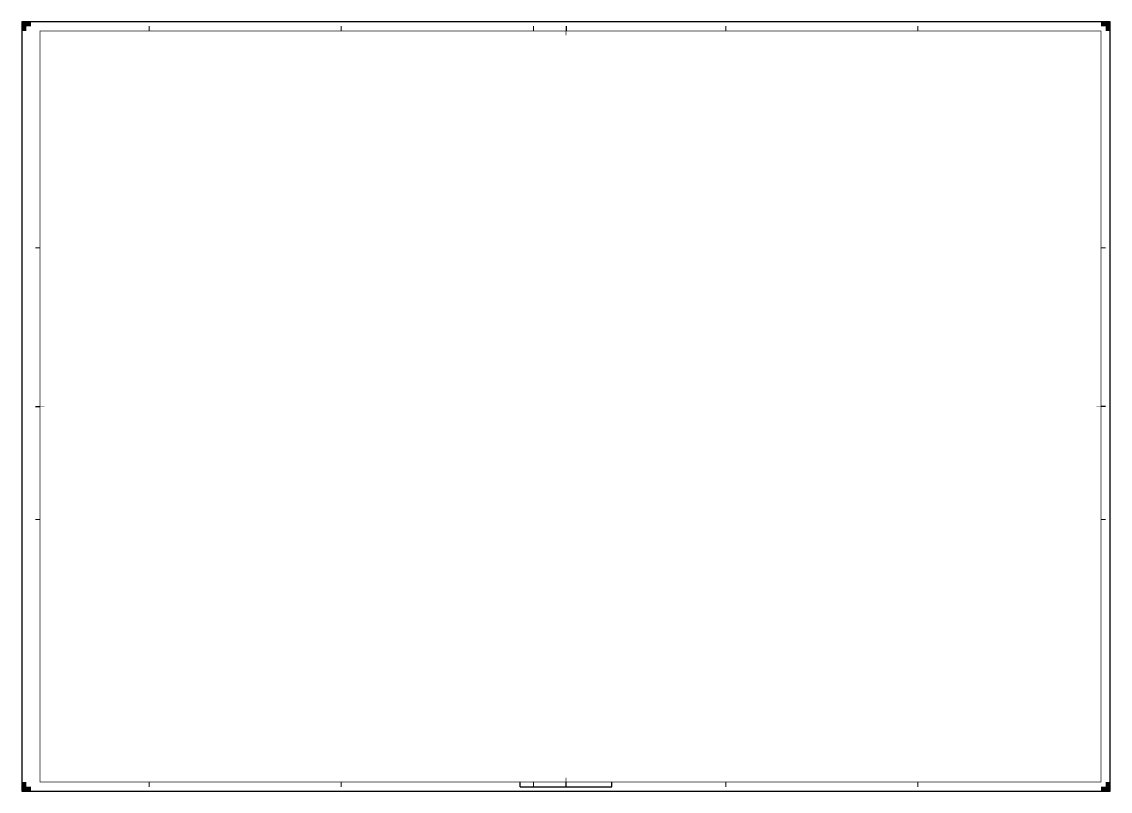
# Model space of a CAD drawing. Extents: x -20 to 1169, y -10 to 831.
import ezdxf

# ---------------------------------------------------------------- set-up
doc = ezdxf.new("R2010")
doc.units = 0
doc.header["$MEASUREMENT"] = 0
for name, color, linetype, lineweight in [('to-xx-kader', 7, 'CONTINUOUS', 25), ('to-xx-snijrand', 7, 'CONTINUOUS', 25), ('to-xx-vouwmerk', 7, 'CONTINUOUS', 18)]:
    doc.layers.add(name, color=color, linetype=linetype, lineweight=lineweight)

msp = doc.modelspace()

# ---------------------------------------------------------------- hatches: boundary and pattern name
at = {"layer": 'to-xx-snijrand'}
for points in [[(-10, 831), (-20, 831), (-20, 821), (-15, 821), (-15, 826), (-10, 826)], [(1169, 821), (1169, 831), (1159, 831), (1159, 826), (1164, 826), (1164, 821)], [(-20, 0), (-20, -10), (-10, -10), (-10, -5), (-15, -5), (-15, 0)], [(1159, -10), (1169, -10), (1169, 0), (1164, 0), (1164, -5), (1159, -5)]]:
    msp.add_hatch(color=256, dxfattribs=at).paths.add_polyline_path(points)

# ---------------------------------------------------------------- linework, layer by layer
at = {"layer": 'to-xx-kader'}
for p, q in [((574.5, 826), (574.5, 821)), ((-5, 410.5), (0, 410.5)), ((1164, 410.5), (1159, 410.5)), ((524.5, -5), (524.5, 0)), ((574.5, -5), (574.5, 0)), ((624.5, -5), (624.5, 0)), ((524.5, -5), (624.5, -5))]:
    msp.add_line(p, q, dxfattribs=at)
at = {"layer": 'to-xx-kader', "const_width": 0.7, "flags": 128}
msp.add_lwpolyline([(0, 0), (1159, 0), (1159, 821), (0, 821)], close=True, dxfattribs=at)
for points in [[(574.5, 826), (574.5, 816)], [(-5, 410.5), (5, 410.5)], [(1164, 410.5), (1154, 410.5)], [(574.5, -5), (574.5, 5)]]:
    msp.add_lwpolyline(points, dxfattribs=at)
at = {"layer": 'to-xx-snijrand'}
for p, q in [((1169, 831), (-20, 831)), ((-20, 831), (-20, -10)), ((1169, -10), (1169, 831)), ((-20, -10), (1169, -10))]:
    msp.add_line(p, q, dxfattribs=at)
at = {"layer": 'to-xx-vouwmerk'}
for p, q in [((119, 821), (119, 826)), ((329, 821), (329, 826)), ((539, 821), (539, 826)), ((749, 821), (749, 826)), ((959, 821), (959, 826)), ((0, 584), (-5, 584)), ((1159, 584), (1164, 584)), ((0, 287), (-5, 287)), ((1159, 287), (1164, 287)), ((119, 0), (119, -5)), ((329, 0), (329, -5)), ((539, 0), (539, -5)), ((749, 0), (749, -5)), ((959, 0), (959, -5))]:
    msp.add_line(p, q, dxfattribs=at)

doc.saveas('drawing.dxf')
